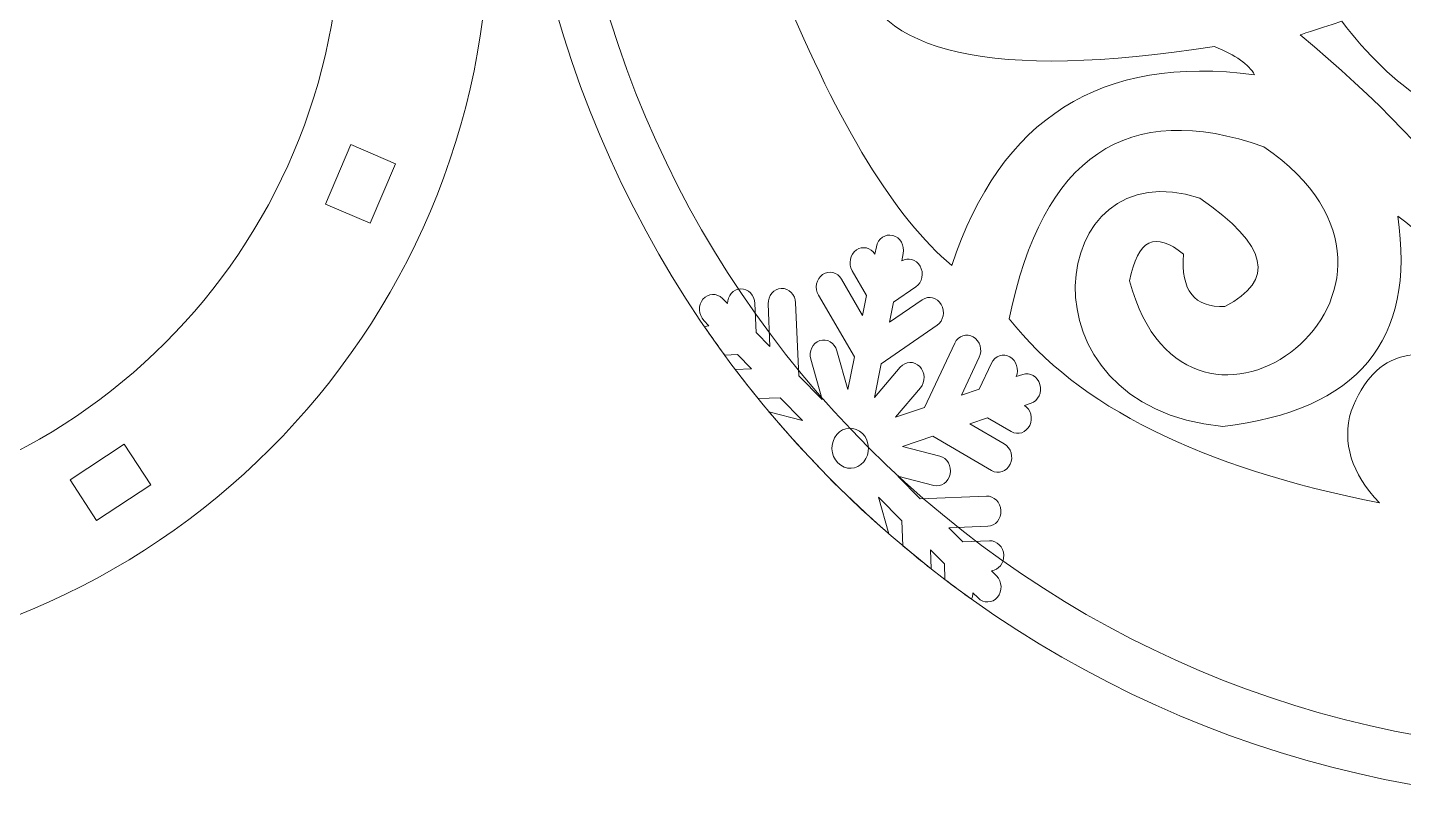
# Model space of a CAD drawing. Header units: centimetres. Extents: x -24.3 to 24.3, y -22.3 to 22.8.
# Drawn here: x -12.98 to -1.66, y -5.04 to 1.33 of the extents above; entities that cross this region are included whole.
import ezdxf

# ---------------------------------------------------------------- set-up
doc = ezdxf.new("R2010")
doc.units = ezdxf.units.CM
doc.header["$MEASUREMENT"] = 0
doc.layers.add('layer 1', color=7, linetype='Continuous')

msp = doc.modelspace()

# ---------------------------------------------------------------- linework, layer by layer
at = {"layer": 'layer 1', "color": 177, "lineweight": 9}
for points, knots in [([(-6.16028, 15.02328), (-6.15943, 13.64048), (-5.76325, 12.42849), (-4.97176, 11.38732), (-4.97176, 11.38732), (-7.4654, 9.72509), (-8.9696, 6.93679), (-8.9696, 3.92399), (-8.9696, 3.92399), (-8.9696, -1.02692), (-4.95587, -5.04069), (-0.00495, -5.04069), (-0.00495, -5.04069), (4.94596, -5.04069), (8.95971, -1.02692), (8.95971, 3.92399), (8.95971, 3.92399), (8.95971, 6.92999), (7.4622, 9.71301), (4.97835, 11.37633), (4.97835, 11.37633), (5.72903, 12.45539), (6.15039, 13.69564), (6.15039, 15.02328), (6.15039, 15.02328), (6.15039, 15.15792), (6.1456, 15.29142), (6.13707, 15.4239), (6.13707, 15.4239), (6.44925, 15.48254), (6.60705, 15.74447), (6.6104, 16.20979), (6.6104, 16.20979), (6.53053, 16.7691), (6.27929, 17.00114), (5.85665, 16.90599), (5.85665, 16.90599), (5.77733, 17.15291), (5.68296, 17.39304), (5.57444, 17.6253), (5.57444, 17.6253), (4.99047, 19.01835), (3.93725, 20.03807), (2.41481, 20.68443), (2.41481, 20.68443), (2.39448, 20.69312), (2.37405, 20.70164), (2.3536, 20.71014), (2.3536, 20.71014), (2.33407, 20.71823), (2.31441, 20.7262), (2.29473, 20.73418), (2.29473, 20.73418), (2.27788, 20.74098), (2.26111, 20.74796), (2.24417, 20.75462), (2.24417, 20.75462), (2.01211, 20.84684), (1.76967, 20.93079), (1.51676, 21.00643), (1.51676, 21.00643), (2.39052, 22.5482), (-1.98352, 22.839), (-1.35077, 21.05688), (-1.35077, 21.05688), (-1.51885, 21.00806), (-1.68248, 20.95566), (-1.84177, 20.89978), (-1.84177, 20.89978), (-2.46907, 20.70387), (-3.05327, 20.41032), (-3.57649, 20.03686), (-3.57649, 20.03686), (-4.36177, 19.49751), (-4.96925, 18.81532), (-5.39885, 17.99027), (-5.39885, 17.99027), (-5.5244, 17.76252), (-5.63624, 17.52615), (-5.7326, 17.28196), (-5.7326, 17.28196), (-6.18765, 17.24443), (-6.4042, 16.97364), (-6.38219, 16.46966), (-6.38219, 16.46966), (-6.40576, 16.11043), (-6.31859, 15.86087), (-6.12069, 15.72092), (-6.12069, 15.72092), (-6.14653, 15.4919), (-6.16028, 15.25922), (-6.16028, 15.02328)], [0, 0, 0, 0, 0.04166667, 0.04166667, 0.04166667, 0.04166667, 0.08333333, 0.08333333, 0.08333333, 0.08333333, 0.125, 0.125, 0.125, 0.125, 0.16666667, 0.16666667, 0.16666667, 0.16666667, 0.20833333, 0.20833333, 0.20833333, 0.20833333, 0.25, 0.25, 0.25, 0.25, 0.29166667, 0.29166667, 0.29166667, 0.29166667, 0.33333333, 0.33333333, 0.33333333, 0.33333333, 0.375, 0.375, 0.375, 0.375, 0.41666667, 0.41666667, 0.41666667, 0.41666667, 0.45833333, 0.45833333, 0.45833333, 0.45833333, 0.5, 0.5, 0.5, 0.5, 0.54166667, 0.54166667, 0.54166667, 0.54166667, 0.58333333, 0.58333333, 0.58333333, 0.58333333, 0.625, 0.625, 0.625, 0.625, 0.66666667, 0.66666667, 0.66666667, 0.66666667, 0.70833333, 0.70833333, 0.70833333, 0.70833333, 0.75, 0.75, 0.75, 0.75, 0.79166667, 0.79166667, 0.79166667, 0.79166667, 0.83333333, 0.83333333, 0.83333333, 0.83333333, 0.875, 0.875, 0.875, 0.875, 0.91666667, 0.91666667, 0.91666667, 0.91666667, 1, 1, 1, 1]), ([(-15.33245, -3.94281), (-11.93309, -3.94281), (-9.17712, -1.18684), (-9.17712, 2.21252), (-9.17712, 2.21252), (-9.17712, 3.54016), (-9.59848, 4.78041), (-10.34916, 5.85947), (-10.34916, 5.85947), (-7.86531, 7.52279), (-6.3678, 10.30581), (-6.3678, 13.31181), (-6.3678, 13.31181), (-6.3678, 18.26272), (-10.38155, 22.2765), (-15.33245, 22.2765), (-15.33245, 22.2765), (-20.28337, 22.2765), (-24.29711, 18.26272), (-24.29711, 13.31181), (-24.29711, 13.31181), (-24.29711, 10.29901), (-22.79291, 7.51071), (-20.29927, 5.84848), (-20.29927, 5.84848), (-21.07357, 4.79276), (-21.48779, 3.5258), (-21.48779, 2.21252), (-21.48779, 2.21252), (-21.48779, -1.18684), (-18.73181, -3.94281), (-15.33245, -3.94281)], [0, 0, 0, 0, 0.11111111, 0.11111111, 0.11111111, 0.11111111, 0.22222222, 0.22222222, 0.22222222, 0.22222222, 0.33333333, 0.33333333, 0.33333333, 0.33333333, 0.44444444, 0.44444444, 0.44444444, 0.44444444, 0.55555556, 0.55555556, 0.55555556, 0.55555556, 0.66666667, 0.66666667, 0.66666667, 0.66666667, 0.77777778, 0.77777778, 0.77777778, 0.77777778, 1, 1, 1, 1]), ([(-18.66605, 5.85692), (-19.64931, 4.95511), (-20.26579, 3.65977), (-20.26579, 2.22043), (-20.26579, 2.22043), (-20.26579, -0.50416), (-18.05704, -2.71291), (-15.33245, -2.71291), (-15.33245, -2.71291), (-12.60787, -2.71291), (-10.39912, -0.50416), (-10.39912, 2.22043), (-10.39912, 2.22043), (-10.39912, 3.6566), (-11.01289, 4.94939), (-11.99236, 5.85095), (-11.99236, 5.85095), (-12.05776, 5.9118), (-12.09859, 5.99877), (-12.09859, 6.09515), (-12.09859, 6.09515), (-12.09859, 6.2256), (-12.02412, 6.33924), (-11.91492, 6.39397), (-11.91492, 6.39397), (-9.35812, 7.65567), (-7.59912, 10.28849), (-7.59912, 13.33251), (-7.59912, 13.33251), (-7.59912, 17.6035), (-11.06147, 21.06584), (-15.33245, 21.06584), (-15.33245, 21.06584), (-19.60344, 21.06584), (-23.06579, 17.6035), (-23.06579, 13.33251), (-23.06579, 13.33251), (-23.06579, 10.28929), (-21.30773, 7.65704), (-18.75203, 6.39497), (-18.75203, 6.39497), (-18.64153, 6.34069), (-18.5658, 6.22655), (-18.5658, 6.09515), (-18.5658, 6.09515), (-18.5658, 6.00209), (-18.60456, 5.91739), (-18.66605, 5.85692)], [0, 0, 0, 0, 0.07692308, 0.07692308, 0.07692308, 0.07692308, 0.15384615, 0.15384615, 0.15384615, 0.15384615, 0.23076923, 0.23076923, 0.23076923, 0.23076923, 0.30769231, 0.30769231, 0.30769231, 0.30769231, 0.38461538, 0.38461538, 0.38461538, 0.38461538, 0.46153846, 0.46153846, 0.46153846, 0.46153846, 0.53846154, 0.53846154, 0.53846154, 0.53846154, 0.61538462, 0.61538462, 0.61538462, 0.61538462, 0.69230769, 0.69230769, 0.69230769, 0.69230769, 0.76923077, 0.76923077, 0.76923077, 0.76923077, 0.84615385, 0.84615385, 0.84615385, 0.84615385, 1, 1, 1, 1]), ([(-9.94824, 0.20693), (-9.94824, 0.20693), (-10.15803, -0.2834), (-10.15803, -0.2834), (-10.15803, -0.2834), (-10.15803, -0.2834), (-10.52579, -0.12607), (-10.52579, -0.12607), (-10.52579, -0.12607), (-10.52579, -0.12607), (-10.316, 0.36428), (-10.316, 0.36428), (-10.316, 0.36428), (-10.316, 0.36428), (-9.94824, 0.20693), (-9.94824, 0.20693)], [0, 0, 0, 0, 0.2, 0.2, 0.2, 0.2, 0.4, 0.4, 0.4, 0.4, 0.6, 0.6, 0.6, 0.6, 1, 1, 1, 1]), ([(-5.20868, -3.37631), (-5.28265, -3.32348), (-5.35555, -3.26925), (-5.42781, -3.21427), (-5.42781, -3.21427), (-5.42781, -3.21427), (-5.43315, -3.08527), (-5.43315, -3.08527), (-5.43315, -3.08527), (-5.43315, -3.08527), (-5.54721, -2.96987), (-5.54721, -2.96987), (-5.54721, -2.96987), (-5.54721, -2.96987), (-5.54068, -3.12769), (-5.54068, -3.12769), (-5.54068, -3.12769), (-5.61988, -3.06544), (-5.6976, -3.00143), (-5.77461, -2.93659), (-5.77461, -2.93659), (-5.77461, -2.93659), (-5.78311, -2.73115), (-5.78311, -2.73115), (-5.78311, -2.73115), (-5.78311, -2.73115), (-5.97543, -2.53653), (-5.97543, -2.53653), (-5.97543, -2.53653), (-5.97543, -2.53653), (-5.89011, -2.83816), (-5.89011, -2.83816), (-5.89011, -2.83816), (-6.24432, -2.52964), (-6.57379, -2.19353), (-6.87576, -1.83356), (-6.87576, -1.83356), (-6.87576, -1.83356), (-6.59888, -1.90567), (-6.59888, -1.90567), (-6.59888, -1.90567), (-6.59888, -1.90567), (-6.78375, -1.7186), (-6.78375, -1.7186), (-6.78375, -1.7186), (-6.78375, -1.7186), (-6.96477, -1.72579), (-6.96477, -1.72579), (-6.96477, -1.72579), (-7.02907, -1.64669), (-7.09204, -1.56653), (-7.15365, -1.48524), (-7.15365, -1.48524), (-7.15365, -1.48524), (-7.01964, -1.47992), (-7.01964, -1.47992), (-7.01964, -1.47992), (-7.01964, -1.47992), (-7.13368, -1.36449), (-7.13368, -1.36449), (-7.13368, -1.36449), (-7.13368, -1.36449), (-7.24033, -1.36873), (-7.24033, -1.36873), (-7.24033, -1.36873), (-7.29647, -1.29215), (-7.35149, -1.21468), (-7.40521, -1.13628), (-7.40521, -1.13628), (-7.39416, -1.1308), (-7.38211, -1.12723), (-7.36941, -1.12597), (-7.36941, -1.12597), (-7.36941, -1.12597), (-7.41128, -1.08361), (-7.41128, -1.08361), (-7.41128, -1.08361), (-7.45728, -1.03707), (-7.46064, -0.9584), (-7.41875, -0.90851), (-7.41875, -0.90851), (-7.37685, -0.8586), (-7.30519, -0.85585), (-7.25917, -0.90241), (-7.25917, -0.90241), (-7.25917, -0.90241), (-7.21731, -0.9448), (-7.21731, -0.9448), (-7.21731, -0.9448), (-7.21681, -0.87955), (-7.16959, -0.82571), (-7.10948, -0.82351), (-7.10948, -0.82351), (-7.04732, -0.82123), (-6.99433, -0.87499), (-6.99152, -0.9432), (-6.99152, -0.9432), (-6.99152, -0.9432), (-6.98159, -1.18329), (-6.98159, -1.18329), (-6.98159, -1.18329), (-6.98159, -1.18329), (-6.86753, -1.29869), (-6.86753, -1.29869), (-6.86753, -1.29869), (-6.86753, -1.29869), (-6.88207, -0.94728), (-6.88207, -0.94728), (-6.88207, -0.94728), (-6.88488, -0.87907), (-6.83649, -0.8216), (-6.77433, -0.81933), (-6.77433, -0.81933), (-6.71217, -0.81703), (-6.65921, -0.87079), (-6.65637, -0.939), (-6.65637, -0.939), (-6.65637, -0.939), (-6.63163, -1.53741), (-6.63163, -1.53741), (-6.63163, -1.53741), (-6.63163, -1.53741), (-6.43929, -1.73204), (-6.43929, -1.73204), (-6.43929, -1.73204), (-6.43929, -1.73204), (-6.53245, -1.40275), (-6.53245, -1.40275), (-6.53245, -1.40275), (-6.55095, -1.33735), (-6.51759, -1.26811), (-6.4582, -1.2486), (-6.4582, -1.2486), (-6.39879, -1.22908), (-6.33527, -1.26649), (-6.31676, -1.33189), (-6.31676, -1.33189), (-6.31676, -1.33189), (-6.22664, -1.6504), (-6.22664, -1.6504), (-6.22664, -1.6504), (-6.22664, -1.6504), (-6.17331, -1.38321), (-6.17331, -1.38321), (-6.17331, -1.38321), (-6.17331, -1.38321), (-6.46864, -0.87585), (-6.46864, -0.87585), (-6.46864, -0.87585), (-6.50229, -0.81804), (-6.48709, -0.74132), (-6.43476, -0.70508), (-6.43476, -0.70508), (-6.38244, -0.66885), (-6.31232, -0.68645), (-6.27864, -0.74429), (-6.27864, -0.74429), (-6.27864, -0.74429), (-6.10521, -1.04223), (-6.10521, -1.04223), (-6.10521, -1.04223), (-6.10521, -1.04223), (-6.07228, -0.87736), (-6.07228, -0.87736), (-6.07228, -0.87736), (-6.07228, -0.87736), (-6.19077, -0.67381), (-6.19077, -0.67381), (-6.19077, -0.67381), (-6.22444, -0.61599), (-6.20924, -0.53927), (-6.15691, -0.50303), (-6.15691, -0.50303), (-6.10633, -0.46799), (-6.03907, -0.48329), (-6.00423, -0.53664), (-6.00423, -0.53664), (-6.00423, -0.53664), (-5.99215, -0.47609), (-5.99215, -0.47609), (-5.99215, -0.47609), (-5.97888, -0.40963), (-5.91848, -0.36792), (-5.85771, -0.38328), (-5.85771, -0.38328), (-5.79691, -0.39865), (-5.75817, -0.46537), (-5.77145, -0.53188), (-5.77145, -0.53188), (-5.77145, -0.53188), (-5.78353, -0.59239), (-5.78353, -0.59239), (-5.78353, -0.59239), (-5.73177, -0.56093), (-5.66517, -0.57944), (-5.63276, -0.63545), (-5.63276, -0.63545), (-5.59924, -0.6934), (-5.61465, -0.77005), (-5.66705, -0.80612), (-5.66705, -0.80612), (-5.66705, -0.80612), (-5.85159, -0.93313), (-5.85159, -0.93313), (-5.85159, -0.93313), (-5.85159, -0.93313), (-5.88451, -1.09801), (-5.88451, -1.09801), (-5.88451, -1.09801), (-5.88451, -1.09801), (-5.61444, -0.91212), (-5.61444, -0.91212), (-5.61444, -0.91212), (-5.56201, -0.87604), (-5.49196, -0.89387), (-5.45841, -0.95181), (-5.45841, -0.95181), (-5.42489, -1.00972), (-5.44031, -1.08637), (-5.49273, -1.12245), (-5.49273, -1.12245), (-5.49273, -1.12245), (-5.9526, -1.43896), (-5.9526, -1.43896), (-5.9526, -1.43896), (-5.9526, -1.43896), (-6.00812, -1.71701), (-6.00812, -1.71701), (-6.00812, -1.71701), (-6.00812, -1.71701), (-5.79564, -1.46725), (-5.79564, -1.46725), (-5.79564, -1.46725), (-5.75344, -1.41767), (-5.68173, -1.41547), (-5.63603, -1.46232), (-5.63603, -1.46232), (-5.59031, -1.50919), (-5.58741, -1.58788), (-5.62961, -1.63747), (-5.62961, -1.63747), (-5.62961, -1.63747), (-5.83512, -1.879), (-5.83512, -1.879), (-5.83512, -1.879), (-5.83512, -1.879), (-5.59695, -1.79887), (-5.59695, -1.79887), (-5.59695, -1.79887), (-5.59695, -1.79887), (-5.34707, -1.26987), (-5.34707, -1.26987), (-5.34707, -1.26987), (-5.31857, -1.20959), (-5.25021, -1.18648), (-5.19491, -1.21843), (-5.19491, -1.21843), (-5.1396, -1.2504), (-5.11772, -1.32565), (-5.14619, -1.38593), (-5.14619, -1.38593), (-5.14619, -1.38593), (-5.29293, -1.69659), (-5.29293, -1.69659), (-5.29293, -1.69659), (-5.29293, -1.69659), (-5.14596, -1.64713), (-5.14596, -1.64713), (-5.14596, -1.64713), (-5.14596, -1.64713), (-5.04568, -1.43488), (-5.04568, -1.43488), (-5.04568, -1.43488), (-5.0172, -1.3746), (-4.94888, -1.35149), (-4.89357, -1.38347), (-4.89357, -1.38347), (-4.84007, -1.41436), (-4.81785, -1.48573), (-4.8422, -1.54493), (-4.8422, -1.54493), (-4.8422, -1.54493), (-4.78825, -1.52679), (-4.78825, -1.52679), (-4.78825, -1.52679), (-4.72897, -1.50684), (-4.66523, -1.54381), (-4.64632, -1.60907), (-4.64632, -1.60907), (-4.62744, -1.67432), (-4.66037, -1.74383), (-4.71964, -1.76376), (-4.71964, -1.76376), (-4.71964, -1.76376), (-4.77359, -1.78191), (-4.77359, -1.78191), (-4.77359, -1.78191), (-4.72235, -1.81567), (-4.70297, -1.88803), (-4.73064, -1.94624), (-4.73064, -1.94624), (-4.75928, -2.00644), (-4.82768, -2.02935), (-4.88292, -1.99721), (-4.88292, -1.99721), (-4.88292, -1.99721), (-5.0774, -1.88411), (-5.0774, -1.88411), (-5.0774, -1.88411), (-5.0774, -1.88411), (-5.22435, -1.93356), (-5.22435, -1.93356), (-5.22435, -1.93356), (-5.22435, -1.93356), (-4.93976, -2.09911), (-4.93976, -2.09911), (-4.93976, -2.09911), (-4.88452, -2.13124), (-4.86281, -2.20653), (-4.89145, -2.26675), (-4.89145, -2.26675), (-4.92009, -2.32696), (-4.98849, -2.34985), (-5.04373, -2.31775), (-5.04373, -2.31775), (-5.04373, -2.31775), (-5.52833, -2.03585), (-5.52833, -2.03585), (-5.52833, -2.03585), (-5.52833, -2.03585), (-5.77619, -2.11923), (-5.77619, -2.11923), (-5.77619, -2.11923), (-5.77619, -2.11923), (-5.47056, -2.1988), (-5.47056, -2.1988), (-5.47056, -2.1988), (-5.40988, -2.2146), (-5.37153, -2.28161), (-5.3852, -2.348), (-5.3852, -2.348), (-5.39888, -2.4144), (-5.45953, -2.45567), (-5.52024, -2.43985), (-5.52024, -2.43985), (-5.52024, -2.43985), (-5.81585, -2.36292), (-5.81585, -2.36292), (-5.81585, -2.36292), (-5.81585, -2.36292), (-5.631, -2.54996), (-5.631, -2.54996), (-5.631, -2.54996), (-5.631, -2.54996), (-5.08577, -2.52831), (-5.08577, -2.52831), (-5.08577, -2.52831), (-5.02363, -2.52584), (-4.97051, -2.57944), (-4.96753, -2.64765), (-4.96753, -2.64765), (-4.96452, -2.71584), (-5.01277, -2.77347), (-5.07491, -2.77593), (-5.07491, -2.77593), (-5.07491, -2.77593), (-5.39511, -2.78867), (-5.39511, -2.78867), (-5.39511, -2.78867), (-5.39511, -2.78867), (-5.28107, -2.90407), (-5.28107, -2.90407), (-5.28107, -2.90407), (-5.28107, -2.90407), (-5.06229, -2.89536), (-5.06229, -2.89536), (-5.06229, -2.89536), (-5.00016, -2.89291), (-4.94703, -2.94649), (-4.94403, -3.01468), (-4.94403, -3.01468), (-4.94113, -3.08067), (-4.98617, -3.13675), (-5.04533, -3.14259), (-5.04533, -3.14259), (-5.04533, -3.14259), (-5.00347, -3.18495), (-5.00347, -3.18495), (-5.00347, -3.18495), (-4.95744, -3.23151), (-4.95411, -3.31016), (-4.99597, -3.36008), (-4.99597, -3.36008), (-5.03787, -3.40996), (-5.10955, -3.41271), (-5.15555, -3.36617), (-5.15555, -3.36617), (-5.15555, -3.36617), (-5.19744, -3.32379), (-5.19744, -3.32379), (-5.19744, -3.32379), (-5.19759, -3.34256), (-5.2016, -3.36037), (-5.20868, -3.37631)], [0, 0, 0, 0, 0.00980392, 0.00980392, 0.00980392, 0.00980392, 0.01960784, 0.01960784, 0.01960784, 0.01960784, 0.02941176, 0.02941176, 0.02941176, 0.02941176, 0.03921569, 0.03921569, 0.03921569, 0.03921569, 0.04901961, 0.04901961, 0.04901961, 0.04901961, 0.05882353, 0.05882353, 0.05882353, 0.05882353, 0.06862745, 0.06862745, 0.06862745, 0.06862745, 0.07843137, 0.07843137, 0.07843137, 0.07843137, 0.08823529, 0.08823529, 0.08823529, 0.08823529, 0.09803922, 0.09803922, 0.09803922, 0.09803922, 0.10784314, 0.10784314, 0.10784314, 0.10784314, 0.11764706, 0.11764706, 0.11764706, 0.11764706, 0.12745098, 0.12745098, 0.12745098, 0.12745098, 0.1372549, 0.1372549, 0.1372549, 0.1372549, 0.14705882, 0.14705882, 0.14705882, 0.14705882, 0.15686275, 0.15686275, 0.15686275, 0.15686275, 0.16666667, 0.16666667, 0.16666667, 0.16666667, 0.17647059, 0.17647059, 0.17647059, 0.17647059, 0.18627451, 0.18627451, 0.18627451, 0.18627451, 0.19607843, 0.19607843, 0.19607843, 0.19607843, 0.20588235, 0.20588235, 0.20588235, 0.20588235, 0.21568627, 0.21568627, 0.21568627, 0.21568627, 0.2254902, 0.2254902, 0.2254902, 0.2254902, 0.23529412, 0.23529412, 0.23529412, 0.23529412, 0.24509804, 0.24509804, 0.24509804, 0.24509804, 0.25490196, 0.25490196, 0.25490196, 0.25490196, 0.26470588, 0.26470588, 0.26470588, 0.26470588, 0.2745098, 0.2745098, 0.2745098, 0.2745098, 0.28431373, 0.28431373, 0.28431373, 0.28431373, 0.29411765, 0.29411765, 0.29411765, 0.29411765, 0.30392157, 0.30392157, 0.30392157, 0.30392157, 0.31372549, 0.31372549, 0.31372549, 0.31372549, 0.32352941, 0.32352941, 0.32352941, 0.32352941, 0.33333333, 0.33333333, 0.33333333, 0.33333333, 0.34313725, 0.34313725, 0.34313725, 0.34313725, 0.35294118, 0.35294118, 0.35294118, 0.35294118, 0.3627451, 0.3627451, 0.3627451, 0.3627451, 0.37254902, 0.37254902, 0.37254902, 0.37254902, 0.38235294, 0.38235294, 0.38235294, 0.38235294, 0.39215686, 0.39215686, 0.39215686, 0.39215686, 0.40196078, 0.40196078, 0.40196078, 0.40196078, 0.41176471, 0.41176471, 0.41176471, 0.41176471, 0.42156863, 0.42156863, 0.42156863, 0.42156863, 0.43137255, 0.43137255, 0.43137255, 0.43137255, 0.44117647, 0.44117647, 0.44117647, 0.44117647, 0.45098039, 0.45098039, 0.45098039, 0.45098039, 0.46078431, 0.46078431, 0.46078431, 0.46078431, 0.47058824, 0.47058824, 0.47058824, 0.47058824, 0.48039216, 0.48039216, 0.48039216, 0.48039216, 0.49019608, 0.49019608, 0.49019608, 0.49019608, 0.5, 0.5, 0.5, 0.5, 0.50980392, 0.50980392, 0.50980392, 0.50980392, 0.51960784, 0.51960784, 0.51960784, 0.51960784, 0.52941176, 0.52941176, 0.52941176, 0.52941176, 0.53921569, 0.53921569, 0.53921569, 0.53921569, 0.54901961, 0.54901961, 0.54901961, 0.54901961, 0.55882353, 0.55882353, 0.55882353, 0.55882353, 0.56862745, 0.56862745, 0.56862745, 0.56862745, 0.57843137, 0.57843137, 0.57843137, 0.57843137, 0.58823529, 0.58823529, 0.58823529, 0.58823529, 0.59803922, 0.59803922, 0.59803922, 0.59803922, 0.60784314, 0.60784314, 0.60784314, 0.60784314, 0.61764706, 0.61764706, 0.61764706, 0.61764706, 0.62745098, 0.62745098, 0.62745098, 0.62745098, 0.6372549, 0.6372549, 0.6372549, 0.6372549, 0.64705882, 0.64705882, 0.64705882, 0.64705882, 0.65686275, 0.65686275, 0.65686275, 0.65686275, 0.66666667, 0.66666667, 0.66666667, 0.66666667, 0.67647059, 0.67647059, 0.67647059, 0.67647059, 0.68627451, 0.68627451, 0.68627451, 0.68627451, 0.69607843, 0.69607843, 0.69607843, 0.69607843, 0.70588235, 0.70588235, 0.70588235, 0.70588235, 0.71568627, 0.71568627, 0.71568627, 0.71568627, 0.7254902, 0.7254902, 0.7254902, 0.7254902, 0.73529412, 0.73529412, 0.73529412, 0.73529412, 0.74509804, 0.74509804, 0.74509804, 0.74509804, 0.75490196, 0.75490196, 0.75490196, 0.75490196, 0.76470588, 0.76470588, 0.76470588, 0.76470588, 0.7745098, 0.7745098, 0.7745098, 0.7745098, 0.78431373, 0.78431373, 0.78431373, 0.78431373, 0.79411765, 0.79411765, 0.79411765, 0.79411765, 0.80392157, 0.80392157, 0.80392157, 0.80392157, 0.81372549, 0.81372549, 0.81372549, 0.81372549, 0.82352941, 0.82352941, 0.82352941, 0.82352941, 0.83333333, 0.83333333, 0.83333333, 0.83333333, 0.84313725, 0.84313725, 0.84313725, 0.84313725, 0.85294118, 0.85294118, 0.85294118, 0.85294118, 0.8627451, 0.8627451, 0.8627451, 0.8627451, 0.87254902, 0.87254902, 0.87254902, 0.87254902, 0.88235294, 0.88235294, 0.88235294, 0.88235294, 0.89215686, 0.89215686, 0.89215686, 0.89215686, 0.90196078, 0.90196078, 0.90196078, 0.90196078, 0.91176471, 0.91176471, 0.91176471, 0.91176471, 0.92156863, 0.92156863, 0.92156863, 0.92156863, 0.93137255, 0.93137255, 0.93137255, 0.93137255, 0.94117647, 0.94117647, 0.94117647, 0.94117647, 0.95098039, 0.95098039, 0.95098039, 0.95098039, 0.96078431, 0.96078431, 0.96078431, 0.96078431, 0.97058824, 0.97058824, 0.97058824, 0.97058824, 0.98039216, 0.98039216, 0.98039216, 0.98039216, 1, 1, 1, 1]), ([(-6.31849, -2.02184), (-6.37432, -2.08835), (-6.36984, -2.19279), (-6.30855, -2.25483), (-6.30855, -2.25483), (-6.24725, -2.31685), (-6.15208, -2.31321), (-6.09625, -2.24672), (-6.09625, -2.24672), (-6.04045, -2.18021), (-6.04485, -2.07577), (-6.10617, -2.01373), (-6.10617, -2.01373), (-6.16747, -1.95171), (-6.26267, -1.95535), (-6.31849, -2.02184)], [0, 0, 0, 0, 0.2, 0.2, 0.2, 0.2, 0.4, 0.4, 0.4, 0.4, 0.6, 0.6, 0.6, 0.6, 1, 1, 1, 1]), ([(-11.96139, -2.43573), (-11.96139, -2.43573), (-12.40743, -2.72812), (-12.40743, -2.72812), (-12.40743, -2.72812), (-12.40743, -2.72812), (-12.62672, -2.39359), (-12.62672, -2.39359), (-12.62672, -2.39359), (-12.62672, -2.39359), (-12.18068, -2.1012), (-12.18068, -2.1012), (-12.18068, -2.1012), (-12.18068, -2.1012), (-11.96139, -2.43573), (-11.96139, -2.43573)], [0, 0, 0, 0, 0.2, 0.2, 0.2, 0.2, 0.4, 0.4, 0.4, 0.4, 0.6, 0.6, 0.6, 0.6, 1, 1, 1, 1])]:
    msp.add_open_spline(points, degree=3, knots=knots, dxfattribs=at)
at = {"layer": 'layer 1', "color": 250, "lineweight": 9}
for points, knots in [([(4.53421, 11.49369), (4.50387, 11.45129), (4.48756, 11.40045), (4.48756, 11.34831), (4.48756, 11.34831), (4.48756, 11.26336), (4.53071, 11.18421), (4.60148, 11.13859), (4.60148, 11.13859), (6.97815, 9.61829), (8.55437, 6.9554), (8.55437, 3.92397), (8.55437, 3.92397), (8.55437, -0.80321), (4.72224, -4.63535), (-0.00495, -4.63535), (-0.00495, -4.63535), (-4.73213, -4.63535), (-8.56427, -0.80321), (-8.56427, 3.92397), (-8.56427, 3.92397), (-8.56427, 6.95488), (-6.98857, 9.61737), (-4.612, 11.1382), (-4.612, 11.1382), (-4.54063, 11.18421), (-4.49749, 11.26336), (-4.49749, 11.34831), (-4.49749, 11.34831), (-4.49749, 11.40045), (-4.5138, 11.45129), (-4.54413, 11.49372), (-4.54413, 11.49372), (-5.30285, 12.46797), (-5.75495, 13.69277), (-5.75495, 15.02328), (-5.75495, 15.02328), (-5.75495, 18.19892), (-3.18059, 20.77328), (-0.00495, 20.77328), (-0.00495, 20.77328), (3.17069, 20.77328), (5.74505, 18.19892), (5.74505, 15.02328), (5.74505, 15.02328), (5.74505, 13.69276), (5.29295, 12.46795), (4.53421, 11.49369)], [0, 0, 0, 0, 0.07692308, 0.07692308, 0.07692308, 0.07692308, 0.15384615, 0.15384615, 0.15384615, 0.15384615, 0.23076923, 0.23076923, 0.23076923, 0.23076923, 0.30769231, 0.30769231, 0.30769231, 0.30769231, 0.38461538, 0.38461538, 0.38461538, 0.38461538, 0.46153846, 0.46153846, 0.46153846, 0.46153846, 0.53846154, 0.53846154, 0.53846154, 0.53846154, 0.61538462, 0.61538462, 0.61538462, 0.61538462, 0.69230769, 0.69230769, 0.69230769, 0.69230769, 0.76923077, 0.76923077, 0.76923077, 0.76923077, 0.84615385, 0.84615385, 0.84615385, 0.84615385, 1, 1, 1, 1]), ([(1.85833, 1.53525), (0.51312, 2.04689), (-0.01115, 2.73028), (0.28551, 3.58538), (0.28551, 3.58538), (0.18353, 3.70925), (0.02053, 3.72944), (-0.20345, 3.64598), (-0.20345, 3.64598), (0.14129, 2.68232), (-0.35827, 1.99568), (-1.70212, 1.58604), (-1.70212, 1.58604), (-1.66806, 1.46409), (-1.56758, 1.37072), (-1.40069, 1.30596), (-1.40069, 1.30596), (-0.75438, 1.6359), (-0.29899, 1.61415), (-0.0345, 1.24071), (-0.0345, 1.24071), (0.17912, 0.80303), (-0.03079, 0.51849), (-0.66421, 0.3871), (-0.66421, 0.3871), (-1.24681, 0.49642), (-1.74636, 0.82725), (-2.16288, 1.37958), (-2.16288, 1.37958), (-2.39192, 1.30393), (-2.50644, 1.26611), (-2.50644, 1.26611), (-2.50644, 1.26611), (-1.23373, 0.21591), (-0.55761, -0.77708), (-0.47807, -1.71291), (-0.47807, -1.71291), (-0.51689, -2.22597), (-0.85112, -2.55843), (-1.48074, -2.71029), (-1.48074, -2.71029), (-0.5623, -3.16501), (0.95593, -3.13057), (1.87857, -2.71639), (1.87857, -2.71639), (1.07002, -2.72392), (0.70598, -2.22611), (0.78642, -1.22296), (0.78642, -1.22296), (1.10308, -0.42121), (1.75074, 0.40215), (2.7294, 1.24708), (2.7294, 1.24708), (2.51566, 1.3693), (2.40878, 1.43042), (2.40878, 1.43042), (2.40878, 1.43042), (1.26318, 0.25628), (0.5066, 0.07612), (0.13903, 0.88994), (0.13903, 0.88994), (0.23729, 1.46264), (0.57173, 1.65918), (1.14235, 1.47956), (1.14235, 1.47956), (1.30399, 1.399), (1.45036, 1.32511), (1.58144, 1.25788), (1.58144, 1.25788), (1.75519, 1.35126), (1.84749, 1.44372), (1.85833, 1.53525)], [0, 0, 0, 0, 0.05263158, 0.05263158, 0.05263158, 0.05263158, 0.10526316, 0.10526316, 0.10526316, 0.10526316, 0.15789474, 0.15789474, 0.15789474, 0.15789474, 0.21052632, 0.21052632, 0.21052632, 0.21052632, 0.26315789, 0.26315789, 0.26315789, 0.26315789, 0.31578947, 0.31578947, 0.31578947, 0.31578947, 0.36842105, 0.36842105, 0.36842105, 0.36842105, 0.42105263, 0.42105263, 0.42105263, 0.42105263, 0.47368421, 0.47368421, 0.47368421, 0.47368421, 0.52631579, 0.52631579, 0.52631579, 0.52631579, 0.57894737, 0.57894737, 0.57894737, 0.57894737, 0.63157895, 0.63157895, 0.63157895, 0.63157895, 0.68421053, 0.68421053, 0.68421053, 0.68421053, 0.73684211, 0.73684211, 0.73684211, 0.73684211, 0.78947368, 0.78947368, 0.78947368, 0.78947368, 0.84210526, 0.84210526, 0.84210526, 0.84210526, 0.89473684, 0.89473684, 0.89473684, 0.89473684, 1, 1, 1, 1]), ([(-5.37162, -0.63086), (-4.97128, 0.58242), (-4.1411, 1.10539), (-2.88105, 0.93805), (-2.88105, 0.93805), (-2.92656, 1.02301), (-3.03655, 1.10031), (-3.21101, 1.17), (-3.21101, 1.17), (-5.03307, 0.88819), (-6.01782, 1.1087), (-6.16528, 1.83151), (-6.16528, 1.83151), (-6.16528, 1.83151), (-6.36443, 1.76744), (-6.7627, 1.63935), (-6.7627, 1.63935), (-6.29928, 0.51254), (-5.83558, -0.2442), (-5.37162, -0.63086)], [0, 0, 0, 0, 0.16666667, 0.16666667, 0.16666667, 0.16666667, 0.33333333, 0.33333333, 0.33333333, 0.33333333, 0.5, 0.5, 0.5, 0.5, 0.66666667, 0.66666667, 0.66666667, 0.66666667, 1, 1, 1, 1]), ([(-1.70294, -0.22489), (-1.33604, -0.48293), (-1.08763, -0.92771), (-0.9577, -1.55919), (-0.9577, -1.55919), (-1.51366, -1.22861), (-1.88981, -1.31841), (-2.08615, -1.82859), (-2.08615, -1.82859), (-2.16153, -2.0889), (-2.08418, -2.34052), (-1.85407, -2.58347), (-1.85407, -2.58347), (-3.32694, -2.29254), (-4.34171, -1.78756), (-4.89837, -1.06855), (-4.89837, -1.06855), (-4.6274, 0.26989), (-3.92928, 0.74149), (-2.80401, 0.34624), (-2.80401, 0.34624), (-1.11364, -0.81053), (-3.4301, -2.55425), (-3.90848, -0.7571), (-3.90848, -0.7571), (-3.84525, -0.41786), (-3.69761, -0.345), (-3.46555, -0.53851), (-3.46555, -0.53851), (-3.48937, -0.83583), (-3.37557, -0.97901), (-3.1241, -0.96803), (-3.1241, -0.96803), (-2.70916, -0.75419), (-2.76172, -0.46865), (-3.33235, -0.07627), (-3.33235, -0.07627), (-4.59357, 0.34452), (-4.86273, -1.79541), (-3.14207, -1.95529), (-3.14207, -1.95529), (-2.03069, -1.82521), (-1.55098, -1.24842), (-1.70294, -0.22489)], [0, 0, 0, 0, 0.08333333, 0.08333333, 0.08333333, 0.08333333, 0.16666667, 0.16666667, 0.16666667, 0.16666667, 0.25, 0.25, 0.25, 0.25, 0.33333333, 0.33333333, 0.33333333, 0.33333333, 0.41666667, 0.41666667, 0.41666667, 0.41666667, 0.5, 0.5, 0.5, 0.5, 0.58333333, 0.58333333, 0.58333333, 0.58333333, 0.66666667, 0.66666667, 0.66666667, 0.66666667, 0.75, 0.75, 0.75, 0.75, 0.83333333, 0.83333333, 0.83333333, 0.83333333, 1, 1, 1, 1])]:
    msp.add_open_spline(points, degree=3, knots=knots, dxfattribs=at)

doc.saveas('drawing.dxf')
